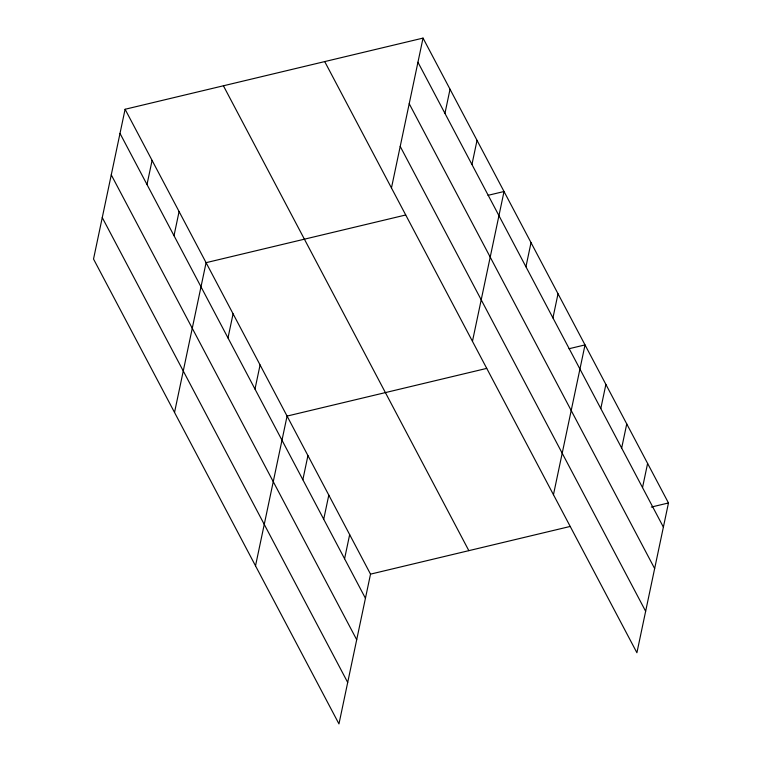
<?xml version="1.0" encoding="UTF-8"?>
<svg xmlns="http://www.w3.org/2000/svg" width="762" height="762" viewBox="0 0 762 762"><rect width="100%" height="100%" fill="white"/><g stroke="black" fill="none" stroke-linecap="round" stroke-linejoin="round"><path stroke-width="1.14" d="M125.092 109.271L93.526 259.032L338.966 723.9L370.522 574.138L125.092 109.271L423.034 38.1L668.474 502.968L636.908 652.729L324.717 61.589M146.999 184.547L152.086 160.401M174.003 235.677L179.089 211.541M174.527 412.442L206.083 262.671L405.708 214.989M227.99 337.947L233.077 313.811M254.994 389.087L260.08 364.95M255.518 565.842L287.074 416.081L486.699 368.398M302.847 479.736L307.934 455.59M391.478 187.862L423.034 38.1M323.717 519.246L328.803 495.109M344.576 558.756L349.663 534.619M444.951 113.376L450.037 89.24M471.945 164.506L477.031 140.37M472.469 341.271L504.034 191.51L488.023 195.329M525.942 266.776L531.028 242.64M552.936 317.916L558.022 293.78M553.46 494.681L585.026 344.91L569.014 348.739M600.799 408.565L605.885 384.429M621.659 448.075L626.745 423.939M642.518 487.594L647.605 463.448M370.522 574.138L570.147 526.456M651.319 507.063L668.474 502.968M417.947 62.236L663.388 527.104M409.213 103.699L654.644 568.557M400.212 146.409L645.643 611.276M223.409 85.782L468.849 550.65M120.005 133.407L365.436 598.275M111.262 174.86L356.702 639.728M102.26 217.58L347.701 682.447"/></g></svg>
